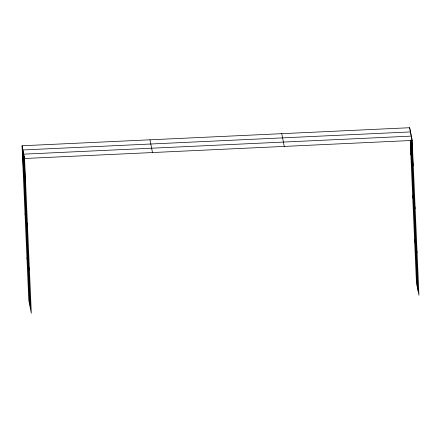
<?xml version="1.0" encoding="UTF-8"?>
<svg xmlns="http://www.w3.org/2000/svg" width="441" height="441" viewBox="0 0 441 441"><rect width="100%" height="100%" fill="white"/><g stroke="black" fill="none" stroke-linecap="round" stroke-linejoin="round"><path stroke-width="0.66" d="M22.05 145.762L24.564 158.495L31.322 313.281L28.808 300.547L22.05 145.762L409.678 127.719L412.192 140.453L418.95 295.238L416.436 282.505L410.246 140.734M24.564 158.495L412.192 140.453M410.786 153.06L413.3 165.788M412.649 195.776L415.163 208.505M414.573 239.788L417.087 252.522M281.76 133.673L284.274 146.406M149.968 139.808L152.481 152.542M23.158 171.102L25.672 183.831M25.021 213.819L27.535 226.553M26.945 257.831L29.453 270.565M411.767 138.287L412.87 163.628M411.425 138.176L411.337 136.12L23.709 154.163L30.468 308.954M411.519 140.232L418.096 290.911M410.924 134.02L410.984 135.393M411.194 140.183L412.032 159.361M410.565 133.292L410.51 131.92L22.877 149.962L29.635 304.753M410.869 140.139L417.269 286.705M410.091 129.819L410.152 131.192M410.571 140.778L411.199 155.16M409.678 127.719L409.739 129.092M24.134 156.329L25.242 181.67M23.296 152.062L24.398 177.403M22.463 147.862L23.571 173.203"/></g></svg>
